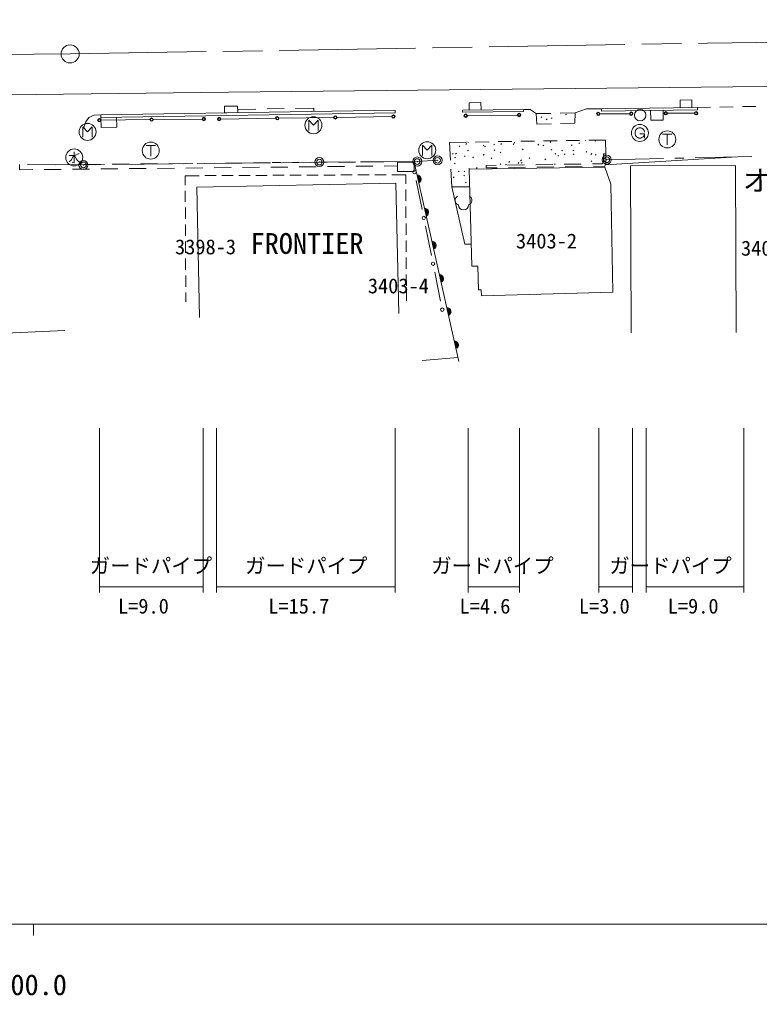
# Model space of a CAD drawing. Units: millimetres, scale not verified. Extents: x 40000 to 680000, y 20000 to 380000.
# Drawn here: x 366774 to 432113, y 198715 to 284873 of the extents above; entities that cross this region are included whole.
import ezdxf
from ezdxf.enums import TextEntityAlignment as Align

# ---------------------------------------------------------------- set-up
doc = ezdxf.new("R2010")
doc.units = ezdxf.units.MM
doc.header["$LTSCALE"] = 1000
doc.header["$PDMODE"] = 32
doc.header["$PDSIZE"] = 500
doc.linetypes.add('CHAIN', pattern=[18.5, 12, -1.5, 3.5, -1.5])
for name, color, linetype, lineweight in [('M-BGD', 7, 'Continuous', 13), ('M-BGD-EXST', 7, 'Continuous', 13), ('M-BMK', 2, 'CHAIN', 13), ('M-BMK-OTRS', 5, 'Continuous', 13), ('M-BMK-ROW', 30, 'Continuous', 13), ('M-BMK-SRVR', 3, 'Continuous', 13), ('M-STR-HTXT', 7, 'Continuous', 13), ('M-TTL-BAND', 7, 'Continuous', 13)]:
    doc.layers.add(name, color=color, linetype=linetype, lineweight=lineweight)
doc.layers.add('M-BMK-HTXT', color=7, linetype='Continuous')
doc.styles.add('ＭＳ ゴシック', font='')
doc.styles.get('ＭＳ ゴシック').set_extended_font_data('MS Gothic')

msp = doc.modelspace()

# ---------------------------------------------------------------- linework, layer by layer
at = {"layer": 'M-BGD'}
for p, q in [((386037, 276940), (387652, 276966)), ((388652, 276982), (390152, 277006)), ((391152, 277022), (392766, 277048)), ((392766, 277048), (392773, 276761)), ((412381, 276562), (413703, 276587)), ((414503, 276603), (415825, 276629)), ((415825, 276629), (415812, 275731)), ((415825, 276629), (416844, 276977)), ((418164, 276982), (416844, 276977)), ((423995, 276602), (426369, 276602)), ((426639, 277100), (427799, 277124)), ((428599, 277141), (429799, 277165)), ((430599, 277182), (431799, 277207)), ((373974, 275991), (378286, 276037)), ((378586, 276040), (382898, 276086)), ((384551, 276090), (389382, 276157)), ((389681, 276162), (394512, 276229)), ((394812, 276233), (399642, 276300)), ((406321, 276387), (410745, 276443)), ((412461, 275637), (412381, 276562)), ((412832, 276215), (412903, 276286)), ((413281, 276020), (413352, 276091)), ((413728, 276129), (413799, 276199)), ((415812, 275731), (414536, 275695)), ((414996, 276454), (415066, 276524)), ((418024, 276542), (420639, 276560)), ((413737, 275672), (412461, 275637)), ((404745, 274025), (406236, 274048)), ((404821, 272459), (404745, 274025)), ((406362, 274027), (406385, 274050)), ((407036, 274060), (408236, 274078)), ((409036, 274091), (410236, 274109)), ((410437, 273953), (410508, 274024)), ((411036, 274121), (412235, 274140)), ((411669, 274102), (411698, 274131)), ((413035, 274152), (414235, 274170)), ((413626, 274024), (413697, 274095)), ((415035, 274182), (416235, 274201)), ((416154, 273928), (416224, 273999)), ((416739, 274186), (416763, 274209)), ((417035, 274213), (418526, 274236)), ((417606, 274144), (417677, 274214)), ((418526, 274236), (418545, 273023)), ((405583, 273647), (405653, 273718)), ((406173, 273850), (406244, 273920)), ((406340, 273275), (406410, 273346)), ((407701, 273714), (407772, 273785)), ((407838, 273632), (407908, 273703)), ((408658, 273796), (408729, 273867)), ((408677, 273313), (408748, 273383)), ((409212, 273092), (409282, 273162)), ((409272, 273850), (409343, 273920)), ((410355, 273837), (410426, 273908)), ((411185, 273380), (411256, 273451)), ((412546, 273789), (412617, 273860)), ((412991, 273720), (413062, 273791)), ((413702, 273337), (413773, 273408)), ((414650, 273270), (414721, 273341)), ((415488, 273740), (415559, 273811)), ((415644, 273280), (415715, 273351)), ((416805, 273151), (416876, 273222)), ((392448, 272254), (393948, 272268)), ((394947, 272277), (396447, 272290)), ((397447, 272299), (398947, 272313)), ((399947, 272322), (401482, 272336)), ((405569, 254680), (401613, 272277)), ((405004, 272985), (405075, 273055)), ((405201, 272661), (405272, 272732)), ((405277, 272994), (405347, 273065)), ((406057, 272781), (406128, 272852)), ((406796, 272671), (406867, 272741)), ((407723, 272905), (407794, 272976)), ((408414, 272581), (408485, 272652)), ((409970, 272264), (410040, 272334)), ((411024, 272405), (411095, 272476)), ((411084, 272192), (411155, 272263)), ((411774, 272599), (411844, 272670)), ((413169, 272495), (413240, 272566)), ((414074, 272973), (414145, 273044)), ((414293, 272798), (414364, 272869)), ((414880, 272952), (414951, 273023)), ((415673, 272950), (415744, 273021)), ((417229, 272967), (417299, 273038)), ((417238, 272336), (417308, 272407)), ((417625, 272887), (417695, 272958)), ((418240, 272138), (418343, 272336)), ((418327, 273020), (418545, 273023)), ((418343, 272336), (418327, 273020)), ((418502, 272054), (429645, 272733)), ((418545, 273023), (418557, 272193)), ((366777, 271609), (366777, 272067)), ((367961, 271621), (366777, 271609)), ((370461, 271646), (368961, 271631)), ((369914, 272052), (371448, 272066)), ((372961, 271672), (371461, 271657)), ((372448, 272075), (373948, 272088)), ((375461, 271698), (373961, 271682)), ((374948, 272097), (376448, 272111)), ((377961, 271723), (376461, 271708)), ((377448, 272120), (378948, 272133)), ((380460, 271749), (378961, 271733)), ((379948, 272142), (381448, 272156)), ((382960, 271774), (381460, 271759)), ((382448, 272165), (383948, 272178)), ((385460, 271800), (383960, 271785)), ((384948, 272187), (386448, 272200)), ((387960, 271826), (386460, 271810)), ((387448, 272209), (388948, 272223)), ((390460, 271851), (388960, 271836)), ((389948, 272232), (391448, 272245)), ((392960, 271877), (391460, 271861)), ((395460, 271902), (393960, 271887)), ((397960, 271928), (396460, 271913)), ((400144, 271950), (398960, 271938)), ((404936, 270094), (404859, 271660)), ((405185, 272120), (405255, 272191)), ((405515, 271415), (405585, 271486)), ((406039, 271414), (406110, 271485)), ((406437, 271661), (406508, 271732)), ((407114, 271734), (407185, 271804)), ((408857, 272007), (407973, 271995)), ((407973, 271995), (407976, 271780)), ((407976, 271780), (408964, 271794)), ((409212, 272066), (409282, 272137)), ((409694, 272044), (409765, 272114)), ((411356, 272042), (409857, 272021)), ((409964, 271808), (411464, 271829)), ((410793, 272174), (410863, 272245)), ((413856, 272077), (412356, 272056)), ((412463, 271843), (413963, 271864)), ((414004, 272079), (414070, 272145)), ((416356, 272112), (414856, 272091)), ((414963, 271878), (416463, 271898)), ((418240, 272138), (417356, 272126)), ((417463, 271912), (418451, 271926)), ((418557, 272193), (418451, 271926)), ((429990, 271993), (430050, 257246)), ((381403, 271081), (382643, 271087)), ((381407, 270264), (381403, 271081)), ((383143, 271089), (384143, 271094)), ((384643, 271097), (385643, 271102)), ((386143, 271104), (387143, 271109)), ((387643, 271111), (388643, 271116)), ((389143, 271119), (390143, 271124)), ((390643, 271126), (391643, 271131)), ((392143, 271133), (393142, 271138)), ((393642, 271141), (394642, 271146)), ((395142, 271148), (396142, 271153)), ((396642, 271156), (397642, 271160)), ((398142, 271163), (399142, 271168)), ((399642, 271170), (400882, 271176)), ((400882, 271176), (400886, 270360)), ((401797, 270669), (402319, 268091)), ((405077, 270901), (405148, 270972)), ((405999, 271071), (406070, 271142)), ((381415, 268764), (381410, 269764)), ((382661, 258554), (382422, 270071)), ((400888, 269860), (400893, 268860)), ((406148, 270459), (406219, 270529)), ((381422, 267264), (381417, 268264)), ((400895, 268360), (400900, 267360)), ((381429, 265764), (381425, 266764)), ((400903, 266860), (400908, 265860)), ((402617, 266621), (403139, 264044)), ((381437, 264264), (381432, 265264)), ((400910, 265360), (400915, 264360)), ((381444, 262764), (381439, 263764)), ((400918, 263860), (400922, 262860)), ((381452, 261264), (381447, 262264)), ((400925, 262360), (400930, 261360)), ((403436, 262574), (403958, 259997)), ((381458, 259948), (381454, 260764)), ((400932, 260860), (400936, 260043)), ((354175, 256680), (370782, 257429)), ((402317, 254770), (405487, 255043))]:
    msp.add_line(p, q, dxfattribs=at)
for points in [[(406485, 276874), (407530, 276887), (407522, 277536), (406477, 277524)], [(425110, 277079), (426146, 277093), (426137, 277778), (425101, 277764)], [(373956, 276458), (399953, 276877), (399957, 276649), (373960, 276231)], [(384876, 276634), (386042, 276653), (386033, 277233), (384867, 277215)], [(405879, 276867), (411263, 276932), (411269, 276766), (405881, 276701)], [(418164, 276982), (426639, 277100), (426642, 276913), (418166, 276794)], [(422500, 276855), (423600, 276870), (423612, 275997), (422513, 275982)], [(373960, 276231), (375346, 276253), (375360, 275358), (373974, 275336)], [(400144, 271455), (401613, 271455), (401613, 272277), (400144, 272277)], [(419171, 260791), (407571, 260490), (407551, 261010), (407292, 261019), (407247, 263110), (406720, 263101), (406485, 271673), (418468, 271833), (418990, 270346)]]:
    msp.add_lwpolyline(points, close=True, dxfattribs=at)
for points in [[(411263, 276932), (411866, 276938), (412381, 276562)], [(373956, 276458), (373364, 276415), (372908, 276227), (372622, 275834), (372435, 275253)], [(420791, 257208), (420731, 271955), (429990, 271993)], [(382422, 270071), (400017, 270436), (400256, 258919)], [(406667, 265028), (406088, 265028), (404936, 270094), (406528, 270095)]]:
    msp.add_lwpolyline(points, dxfattribs=at)
for centre, radius in [((410895, 276445), 150), ((417874, 276541), 150), ((417874, 276541), 120), ((417874, 276541), 100), ((420789, 276561), 150), ((420789, 276561), 120), ((420789, 276561), 100), ((421579, 276431), 500), ((423845, 276602), 150), ((423845, 276602), 120), ((423845, 276602), 100), ((426519, 276602), 150), ((426519, 276602), 120), ((426519, 276602), 100), ((373824, 275989), 150), ((373824, 275989), 120), ((373824, 275989), 100), ((378436, 276039), 150), ((378436, 276039), 120), ((378436, 276039), 100), ((383048, 276088), 150), ((383048, 276088), 120), ((383048, 276088), 100), ((384401, 276088), 150), ((384401, 276088), 120), ((384401, 276088), 100), ((389532, 276160), 150), ((389532, 276160), 120), ((389532, 276160), 100), ((394662, 276231), 150), ((394662, 276231), 120), ((394662, 276231), 100), ((399792, 276303), 150), ((399792, 276303), 120), ((399792, 276303), 100), ((406171, 276385), 150), ((406171, 276385), 120), ((406171, 276385), 100), ((410895, 276445), 120), ((410895, 276445), 100), ((401648, 271404), 150), ((402468, 267356), 150), ((403288, 263309), 150), ((404107, 259261), 150)]:
    msp.add_circle(centre, radius, dxfattribs=at)
for centre, radius, start, end in [((401893, 270784), 354, 291.46664, 93.87182), ((401893, 270784), 283, 293.69068, 91.64778), ((401893, 270784), 212, 297.43701, 87.90145), ((401893, 270784), 142, 305.14873, 80.18972), ((401893, 270784), 100, 315.4664, 69.87206), ((405630, 268904), 402, 116.08703, 255.33416), ((406327, 268904), 402, 284.66584, 63.91297), ((402551, 267857), 354, 291.46664, 93.87182), ((402551, 267857), 283, 293.69068, 91.64778), ((402551, 267857), 212, 297.43701, 87.90145), ((402551, 267857), 142, 305.14873, 80.18972), ((405978, 268515), 450, 180, 0), ((402551, 267857), 100, 315.4664, 69.87206), ((403209, 264930), 354, 291.46664, 93.87182), ((403209, 264930), 283, 293.69068, 91.64778), ((403209, 264930), 212, 297.43701, 87.90145), ((403209, 264930), 142, 305.14873, 80.18972), ((403209, 264930), 100, 315.4664, 69.87206), ((403867, 262003), 354, 291.46664, 93.87182), ((403867, 262003), 283, 293.69068, 91.64778), ((403867, 262003), 212, 297.43701, 87.90145), ((403867, 262003), 142, 305.14873, 80.18972), ((403867, 262003), 100, 315.4664, 69.87206), ((404525, 259076), 354, 291.46664, 93.87182), ((404525, 259076), 283, 293.69068, 91.64778), ((404525, 259076), 212, 297.43701, 87.90145), ((404525, 259076), 142, 305.14873, 80.18972), ((404525, 259076), 100, 315.4664, 69.87206), ((405183, 256149), 354, 291.46664, 93.87182), ((405183, 256149), 283, 293.69068, 91.64778), ((405183, 256149), 212, 297.43701, 87.90145), ((405183, 256149), 142, 305.14873, 80.18972), ((405183, 256149), 100, 315.4664, 69.87206)]:
    msp.add_arc(centre, radius, start, end, dxfattribs=at)
at = {"layer": 'M-BGD-EXST'}
for p, q in [((392312, 275089), (392312, 275989)), ((392312, 275989), (392725, 275539)), ((392725, 275539), (393137, 275989)), ((393137, 275989), (393137, 275089)), ((372368, 274501), (372368, 275401)), ((372368, 275401), (372781, 274951)), ((372781, 274951), (373193, 275401)), ((373193, 275401), (373193, 274501)), ((421174, 275081), (421137, 274931)), ((421137, 274931), (421137, 274781)), ((421249, 275194), (421174, 275081)), ((421362, 275269), (421249, 275194)), ((421474, 275306), (421362, 275269)), ((421624, 275306), (421474, 275306)), ((421737, 275269), (421624, 275306)), ((421849, 275194), (421737, 275269)), ((421924, 275081), (421849, 275194)), ((421962, 274931), (421924, 275081)), ((421137, 274781), (421174, 274631)), ((421174, 274631), (421249, 274519)), ((421249, 274519), (421362, 274444)), ((421362, 274444), (421474, 274406)), ((421474, 274406), (421624, 274406)), ((421549, 274781), (421962, 274781)), ((421624, 274406), (421737, 274444)), ((421737, 274444), (421849, 274519)), ((421849, 274519), (421924, 274631)), ((421924, 274631), (421962, 274781)), ((421962, 274781), (421962, 274406)), ((423563, 274743), (424388, 274743)), ((423975, 274743), (423975, 273806)), ((371605, 273182), (371605, 272207)), ((377947, 273747), (378772, 273747)), ((378360, 273747), (378360, 272810)), ((402360, 272879), (402360, 273779)), ((402360, 273779), (402773, 273329)), ((402773, 273329), (403185, 273779)), ((403185, 273779), (403185, 272879)), ((371155, 272882), (371530, 272882)), ((371342, 272469), (371155, 272319)), ((371455, 272657), (371342, 272469)), ((371530, 272882), (371455, 272657)), ((372055, 273032), (371642, 272882)), ((371642, 272882), (371792, 272544)), ((371792, 272544), (371905, 272432)), ((371905, 272432), (372055, 272319)), ((371605, 272207), (371417, 272244))]:
    msp.add_line(p, q, dxfattribs=at)
for centre in [(392725, 275539), (372781, 274951), (421549, 274856), (423975, 274293), (378360, 273297), (402773, 273329), (371605, 272694)]:
    msp.add_circle(centre, 750, dxfattribs=at)
at = {"layer": 'M-BMK'}
msp.add_lwpolyline([(71324, 278412), (113224, 278874), (171181, 279581), (216360, 280066), (249242, 280517), (271324, 280774), (314816, 281262), (340925, 281538), (371243, 281838), (427529, 282782), (471339, 283386), (520122, 284114), (554459, 284691), (571482, 284873)], dxfattribs=at)
at = {"layer": 'M-BMK-OTRS'}
msp.add_lwpolyline([(324545, 277715), (385230, 278451), (460368, 279268), (465433, 279402)], dxfattribs=at)
at = {"layer": 'M-BMK-ROW'}
for p, q in [((393252, 272284), (390890, 272257)), ((395889, 272301), (393252, 272284)), ((397689, 272312), (396889, 272307)), ((401890, 272338), (398689, 272318)), ((403686, 272445), (401890, 272338)), ((418631, 272490), (423629, 272601)), ((424629, 272623), (425429, 272640)), ((426429, 272662), (431428, 272773)), ((372418, 272040), (367491, 272064)), ((372491, 272041), (372418, 272040)), ((374291, 272062), (373491, 272052)), ((380290, 272132), (375291, 272074)), ((382090, 272153), (381290, 272144)), ((388090, 272224), (383090, 272165)), ((389890, 272245), (389090, 272236))]:
    msp.add_line(p, q, dxfattribs=at)
for centre in [(372418, 272040), (393252, 272284), (401890, 272338), (403686, 272445), (418631, 272490)]:
    msp.add_circle(centre, 400, dxfattribs=at)
for p in [(372418, 272040), (393252, 272284), (401890, 272338), (403686, 272445), (418631, 272490)]:
    msp.add_point(p, dxfattribs=at)
at = {"layer": 'M-BMK-SRVR'}
msp.add_circle((371243, 281838), 800, dxfattribs=at)
at = {"layer": 'M-STR-HTXT'}
for p, q in [((373831, 248799), (373831, 234299)), ((383002, 248799), (383002, 234299)), ((384159, 248799), (384159, 234299)), ((399943, 248799), (399943, 234299)), ((406392, 248799), (406392, 234299)), ((410914, 248799), (410914, 234299)), ((417919, 248799), (417919, 234299)), ((420886, 248799), (420886, 234299)), ((422101, 248799), (422101, 234299)), ((430724, 248799), (430724, 234299)), ((373831, 234799), (383002, 234799)), ((384159, 234799), (399943, 234799)), ((406392, 234799), (410914, 234799)), ((417919, 234799), (420886, 234799)), ((422101, 234799), (430724, 234799))]:
    msp.add_line(p, q, dxfattribs=at)
at = {"layer": 'M-TTL-BAND'}
for p, q in [((40000, 205000), (579000, 205000)), ((368000, 205000), (368000, 204000))]:
    msp.add_line(p, q, dxfattribs=at)

# ---------------------------------------------------------------- texts
at = {"layer": 'M-BGD', "style": 'ＭＳ ゴシック'}
for s, p in [('オートバックス', (439393, 269187)), ('FRONTIER', (392163, 263633))]:
    msp.add_text(s, height=1833, dxfattribs=at).set_placement(p, align=Align.BOTTOM_CENTER)
at = {"layer": 'M-BMK-HTXT', "style": 'ＭＳ ゴシック'}
for s, p in [('3398-3', (383200, 263749)), ('3403-2', (413307, 264264)), ('3404-9', (433174, 263631)), ('3403-4', (400227, 260304))]:
    msp.add_text(s, height=1320, dxfattribs=at).set_placement(p, align=Align.BOTTOM_CENTER)
at = {"layer": 'M-STR-HTXT', "style": 'ＭＳ ゴシック'}
for s, p in [('ガードパイプ', (378373, 235594)), ('ガードパイプ', (392093, 235594)), ('ガードパイプ', (408535, 235594)), ('ガードパイプ', (424257, 235594)), ('L=9.0', (377713, 232035)), ('L=15.7', (391433, 232035)), ('L=4.6', (407875, 232035)), ('L=3.0', (418410, 232035)), ('L=9.0', (426253, 232035))]:
    msp.add_text(s, height=1320, dxfattribs=at).set_placement(p, align=Align.BOTTOM_CENTER)
at = {"layer": 'M-TTL-BAND', "style": 'ＭＳ ゴシック'}
msp.add_text('300.0', height=1833, dxfattribs=at).set_placement((367844, 198195), align=Align.BOTTOM_CENTER)

doc.saveas('drawing.dxf')
